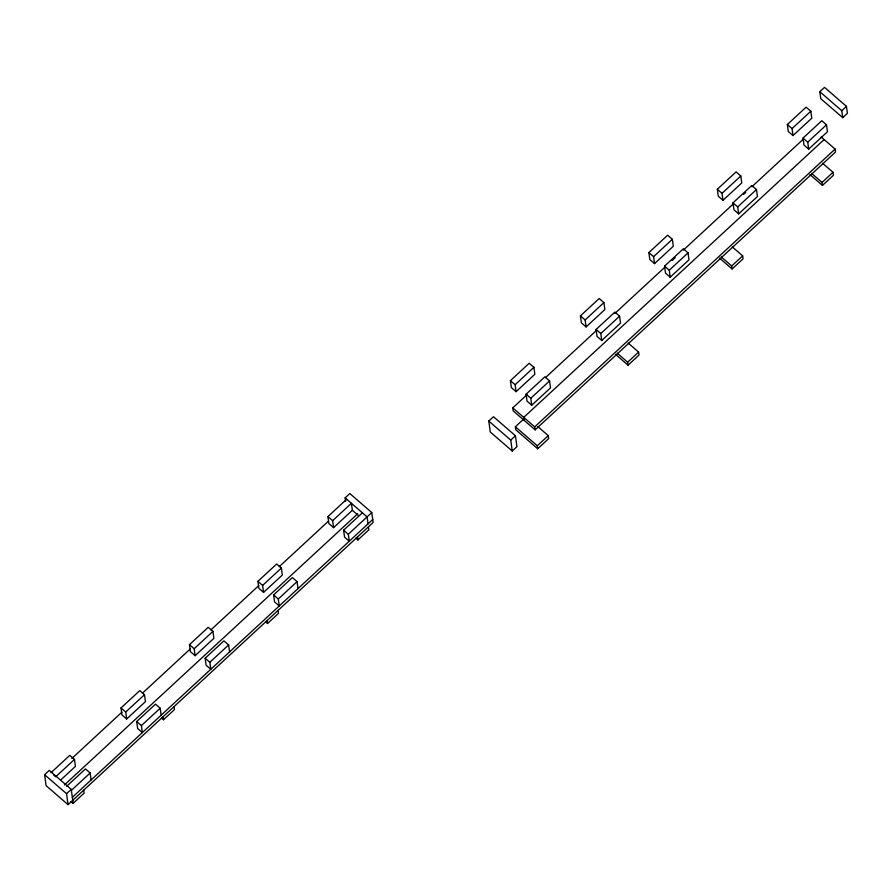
<?xml version="1.0" encoding="UTF-8"?>
<svg xmlns="http://www.w3.org/2000/svg" width="892" height="892" viewBox="0 0 892 892"><rect width="100%" height="100%" fill="white"/><g stroke="black" fill="none" stroke-linecap="round" stroke-linejoin="round"><path stroke-width="1.34" d="M345.605 501.371L345.126 497.881L349.82 493.544L371.774 512.543L373.135 522.489L68.048 804.64L46.094 785.64L44.6 774.702L49.294 770.365L71.248 789.364L73.155 803.291L84.104 793.155L83.703 790.178M51 772.717L69.777 755.346L74.482 759.415L75.43 766.384L60.611 780.087M121.011 707.958L139.788 690.598L144.493 694.667L145.441 701.636L126.664 718.997L121.97 714.927L121.011 707.958L125.716 712.039L126.664 718.997M189.461 644.66L208.237 627.299L212.943 631.369L213.89 638.326L195.114 655.698L190.409 651.617L189.461 644.66L194.166 648.729L195.114 655.698M257.911 581.35L276.687 563.989L281.393 568.059L282.34 575.028L263.564 592.388L258.858 588.319L257.911 581.35L262.616 585.431L263.564 592.388M333.586 527.64L332.627 520.672L351.403 503.311L352.351 510.28L333.586 527.64L328.88 523.571L327.922 516.602L346.698 499.241M71.839 758.479L121.903 712.173M142.341 693.274L190.364 648.863M210.802 629.964L258.825 585.553M279.252 566.654L328.301 521.296M74.482 759.415L55.705 776.787L53.821 775.159M125.716 712.039L144.493 694.667M194.166 648.729L212.943 631.369M262.616 585.431L281.393 568.059M64.425 784.982L357.67 513.792M66.677 786.287L85.454 768.926L90.159 772.996L91.107 779.954M136.688 721.539L141.393 725.609L142.352 732.566L137.647 728.496L136.688 721.539L155.464 704.167L160.17 708.237L161.129 715.206M205.138 658.229L209.843 662.299L210.802 669.268L206.097 665.198L205.138 658.229L223.914 640.869L228.62 644.938L229.578 651.907M273.588 594.931L278.293 599L279.252 605.958L274.546 601.888L273.588 594.931L292.364 577.559L297.069 581.64L298.017 588.597M343.598 530.171L348.304 534.252L349.263 541.21L344.557 537.14L343.598 530.171L362.375 512.811M819.804 91.698L824.498 87.36L846.441 106.36L847.4 113.317L842.706 117.666L820.751 98.655L819.804 91.698L841.747 110.697L842.706 117.666M510.414 380.628L529.19 363.267L533.895 367.337L534.843 374.305L516.078 391.666L511.372 387.596L510.414 380.628L515.119 384.708L516.078 391.666M580.424 315.88L599.201 298.519L603.906 302.589L604.865 309.557L586.089 326.918L581.383 322.848L580.424 315.88L585.13 319.949L586.089 326.918M648.874 252.581L667.651 235.209L672.356 239.29L673.304 246.248L654.538 263.608L649.833 259.539L648.874 252.581L653.58 256.651L654.538 263.608M717.324 189.271L736.101 171.911L740.806 175.98L741.754 182.949L722.988 200.31L718.283 196.24L717.324 189.271L722.029 193.341L722.988 200.31M787.335 124.523L806.112 107.163L810.817 111.232L811.776 118.201L792.999 135.562L788.294 131.492L787.335 124.523L792.04 128.593L792.999 135.562M68.048 804.64L66.554 793.702L71.248 789.364M71.382 790.357L90.159 772.996M141.393 725.609L160.17 708.237M209.843 662.299L228.62 644.938M278.293 599L297.069 581.64M348.304 534.252L371.774 512.543M515.119 384.708L533.895 367.337M585.13 319.949L603.906 302.589M653.58 256.651L672.356 239.29M722.029 193.341L740.806 175.98M792.04 128.593L810.817 111.232M72.341 797.314L372.733 519.512M161.419 717.915L163.504 719.732L174.464 709.597L174.052 706.62M265.459 621.702L267.544 623.508L278.505 613.373L278.092 610.396M355.808 538.132L357.904 539.95L368.853 529.815L368.441 526.837M488.794 421.08L493.488 416.742L515.442 435.742L516.936 446.68L512.242 451.017L490.288 432.018L488.794 421.08L510.748 440.079L512.242 451.017M526.09 394.208L544.867 376.837L549.572 380.917L550.531 387.875L531.755 405.236L527.049 401.166L526.09 394.208L530.796 398.278L531.755 405.236M596.112 329.449L614.878 312.088L619.583 316.158L620.542 323.127L601.766 340.488L597.06 336.418L596.112 329.449L600.818 333.53L601.766 340.488M664.562 266.15L683.328 248.79L688.033 252.86L688.992 259.817L670.215 277.189L665.51 273.108L664.562 266.15L669.256 270.22L670.215 277.189M733.001 202.852L751.778 185.48L756.483 189.55L757.442 196.519L738.665 213.879L733.96 209.81L733.001 202.852L737.706 206.922L738.665 213.879M803.023 138.093L821.788 120.732L826.494 124.802L827.453 131.771L808.676 149.131L803.971 145.061L803.023 138.093L807.728 142.162L808.676 149.131M821.142 136.978L835.113 149.064L835.514 152.053L535.122 429.855L513.168 410.855L512.766 407.878L527.072 394.643M545.458 377.639L596.547 330.386M614.934 313.382L665.008 267.076M672.155 260.464L675.222 257.632M683.395 250.072L733.458 203.766M743.683 194.322L745.723 192.427M751.856 186.762L802.934 139.509M530.796 398.278L549.572 380.917M600.818 333.53L619.583 316.158M669.256 270.22L688.033 252.86M737.706 206.922L756.483 189.55M807.728 142.162L826.494 124.802M841.747 110.697L846.441 106.36M824.13 139.565L523.738 417.378L524.15 420.355M537.809 426.599L548.257 435.653L548.669 438.63L537.72 448.765L515.766 429.766L515.353 426.777L524.318 418.493M510.748 440.079L515.442 435.742M535.122 429.855L534.721 426.878L835.113 149.064M537.72 448.765L537.307 445.777L548.257 435.653M638.605 352.084L639.018 355.072L628.068 365.196L627.656 362.219L638.605 352.084L628.158 343.041M742.657 255.87L743.058 258.847L732.109 268.983L731.696 265.994L742.657 255.87L732.198 246.816M833.005 172.301L833.418 175.289L822.457 185.425L822.056 182.436L833.005 172.301L822.547 163.258M811.597 173.382L822.056 182.436M809.914 174.564L822.457 185.425M721.249 256.952L731.696 265.994M719.565 258.123L732.109 268.983M617.208 353.165L627.656 362.219M615.525 354.347L628.068 365.196M512.766 407.878L534.721 426.878M515.353 426.777L537.307 445.777M345.126 497.881L367.08 516.881L368.039 523.849M352.351 510.28L358.629 515.71M327.922 516.602L332.627 520.672M44.6 774.702L66.554 793.702M71.059 801.473L73.155 803.291M357.491 536.962L357.904 539.95M267.143 620.52L267.544 623.508M163.102 716.744L163.504 719.732"/></g></svg>
